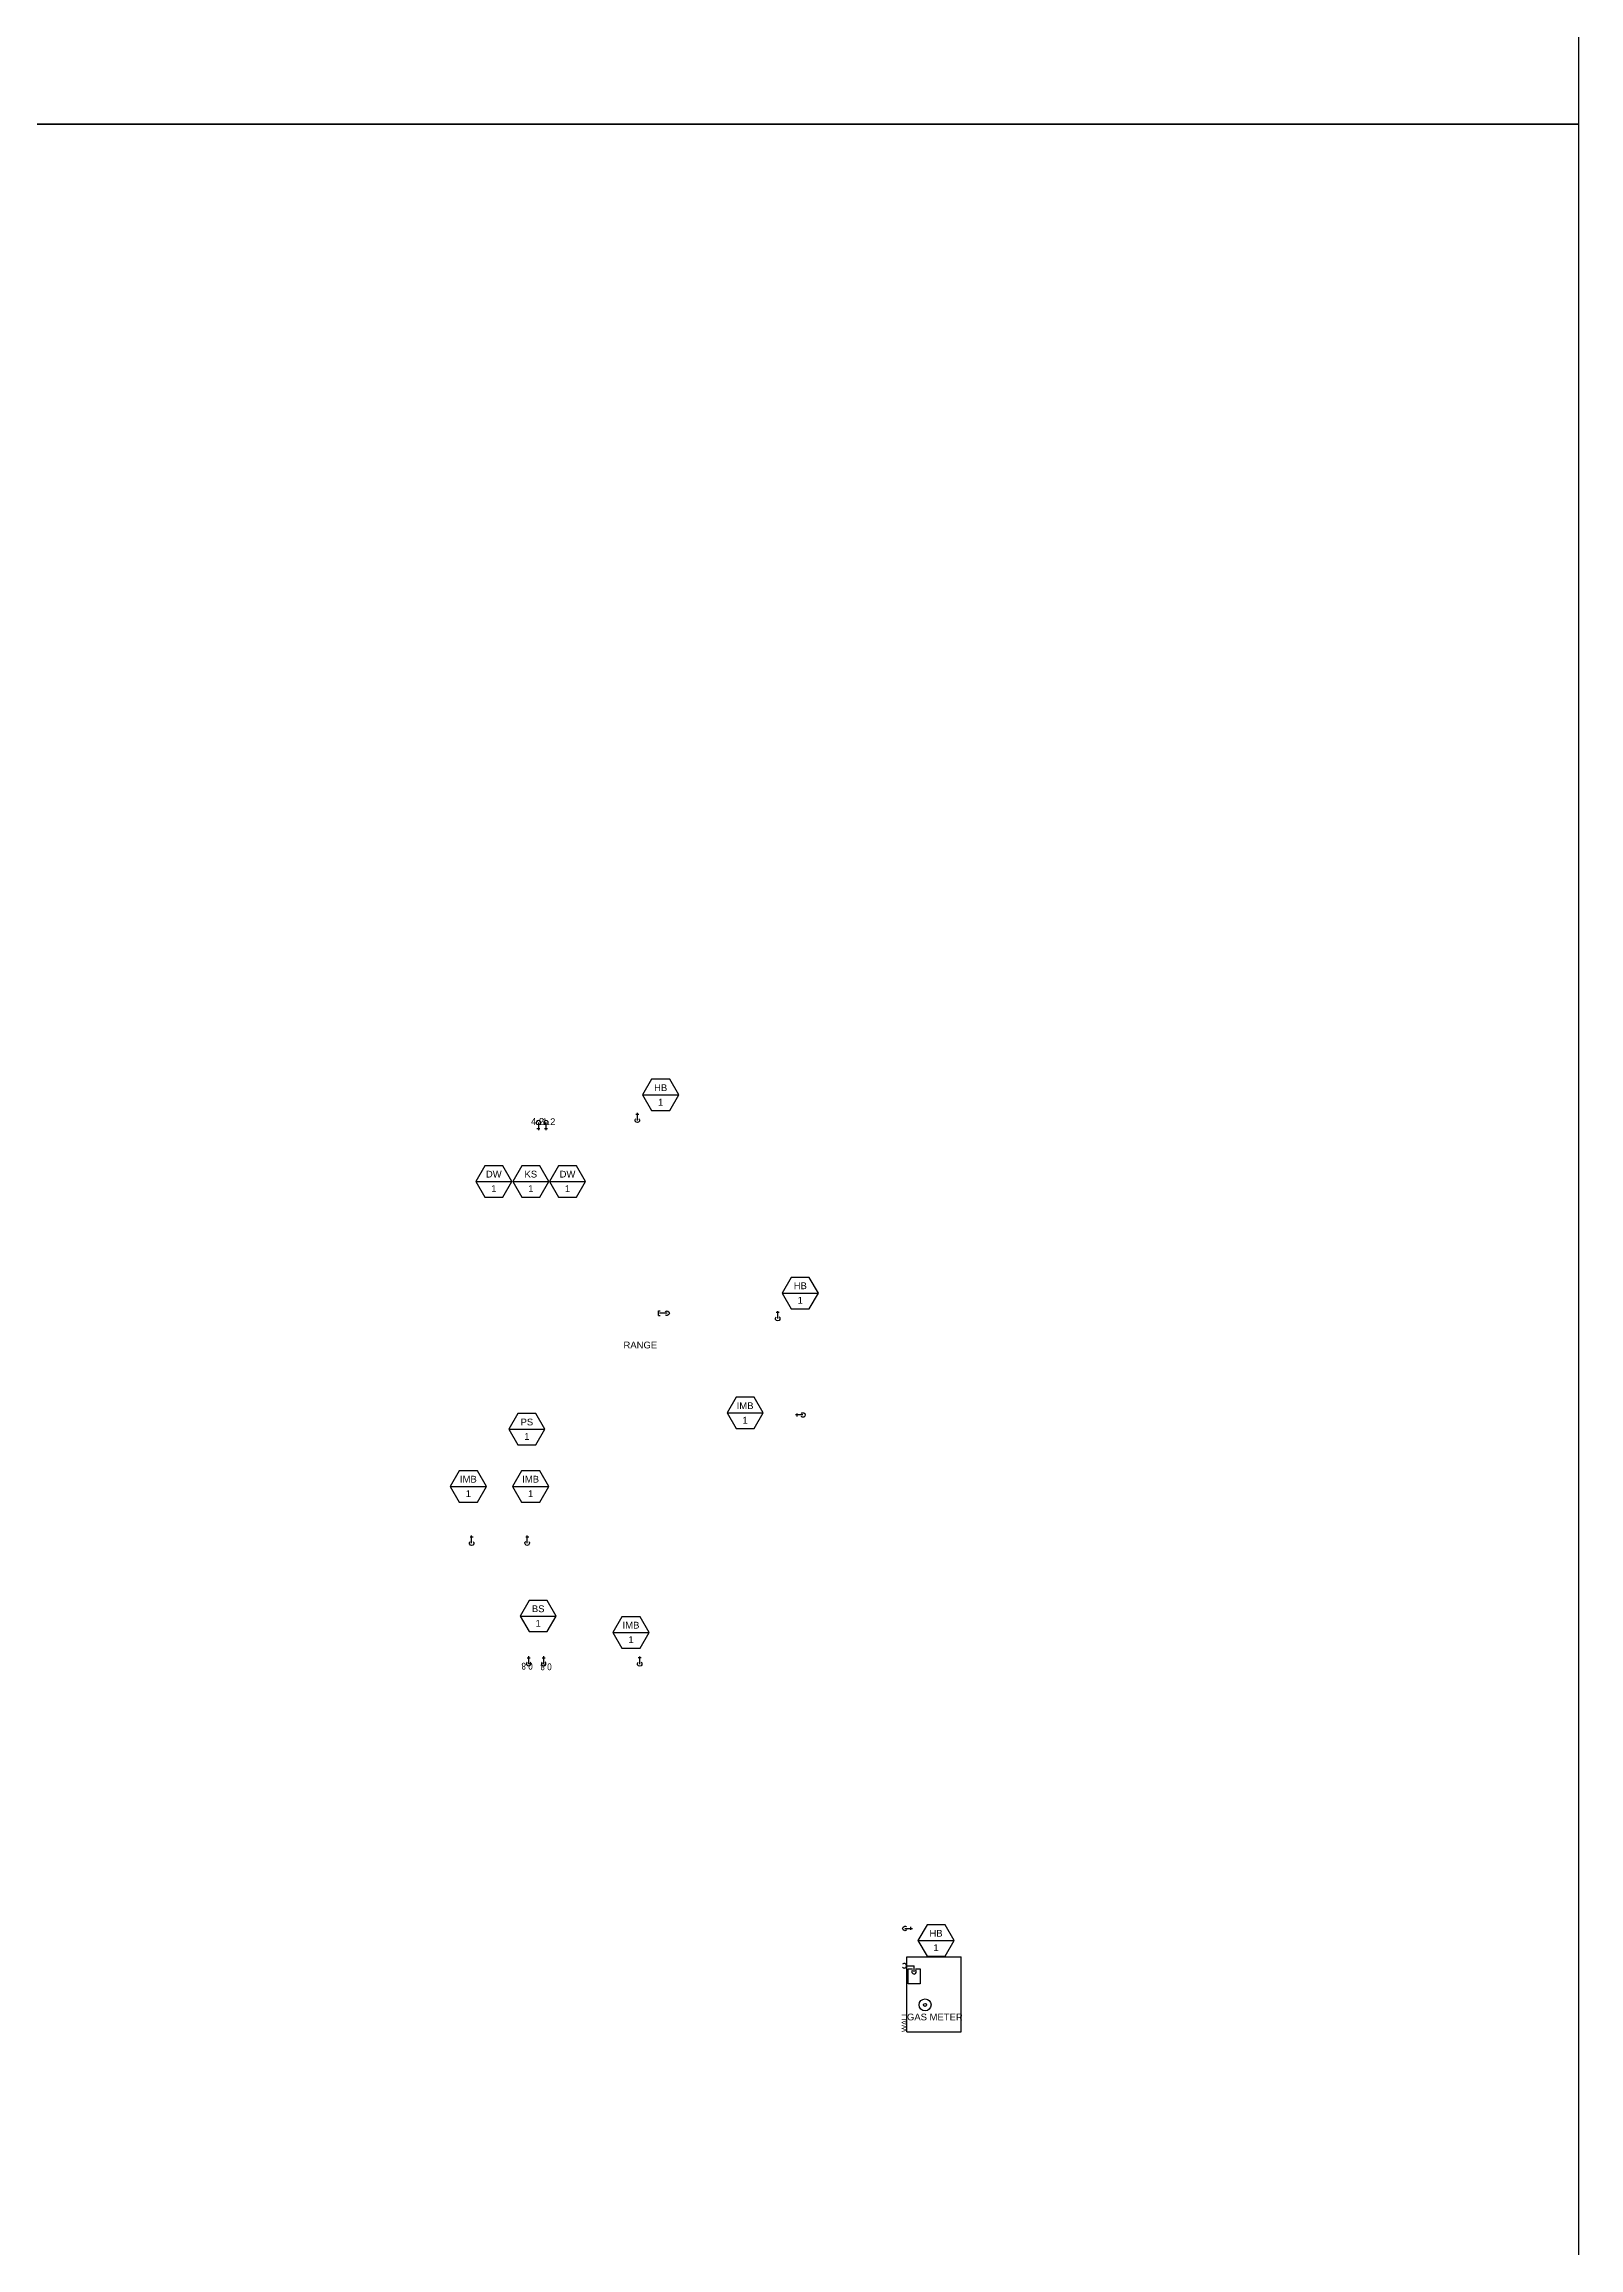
# Model space of a CAD drawing. Extents: x -1929 to 2514, y -3133 to 5867.
# Drawn here: x 1494 to 2514, y 856 to 2320 of the extents above; entities that cross this region are included whole.
import ezdxf
from ezdxf.enums import TextEntityAlignment as Align

# ---------------------------------------------------------------- set-up
doc = ezdxf.new("R2010")
doc.units = 0
doc.header["$LTSCALE"] = 24
doc.header["$MEASUREMENT"] = 0
doc.layers.get('0').update_dxf_attribs({"color": 8})
doc.layers.add('cloud_cw', color=190, linetype='Continuous', plot=False)
doc.layers.add('GEC_NO PLOT', color=7, linetype='Continuous', plot=False)
for name, color, linetype in [('GEC_BKGD', 8, 'Continuous'), ('PLUM-4TEXT', 2, 'Continuous'), ('PLUM-CW', 3, 'Cold_Water_Flow'), ('PLUM-DIM-CW-TEXT', 2, 'Continuous'), ('PLUM-DIM-GAS-TEXT', 2, 'Continuous'), ('PLUM-GAS_LP', 151, 'Gas_LP'), ('PLUM-HW', 2, 'Hot_Water_Flow')]:
    doc.layers.add(name, color=color, linetype=linetype)
doc.layers.get('0').freeze()
doc.styles.add('A2', font='arial.ttf', dxfattribs={"height": 4.5})
doc.styles.add('ARC-TEXT', font='arial.ttf', dxfattribs={"width": 0.86, "height": 4.5})
doc.styles.get("Standard").update_dxf_attribs({"font": 'arial.ttf'})
doc.linetypes.add('Cold_Water_Flow', pattern='A,0.875,-0.125,0,-0.125,0.875,-0.125,["CW",Standard,S=0.1,R=0,X=-0.12585,Y=-0.05],-0.1,0.875,[1,GEC_FlowArrow.shx,S=0.0625,R=0,X=0,Y=0],0.5', length=3.6)
doc.linetypes.add('Gas_LP', pattern='A,3.2,-0.25,["G",Standard,S=0.1,R=0,X=-0.12585,Y=-0.05],-0.065', length=3.515)
doc.linetypes.add('Hot_Water_Flow', pattern='A,0.8125,-0.125,0,-0.125,0,-0.125,0.875,-0.125,["HW",Standard,S=0.1,R=0,X=-0.12585,Y=-0.05],-0.1,0.875,[1,GEC_FlowArrow.shx,S=0.0625,R=0,X=0,Y=0],0.5', length=3.6625)

# ---------------------------------------------------------------- blocks, each defined once
blk = doc.blocks.new('Tag-Equipment')
at = {"color": 0}
blk.add_line((-12, 0), (12, 0), dxfattribs=at)
blk.add_lwpolyline([(-12, 0), (-6, -10.4), (6, -10.4), (12, 0), (6, 10.4), (-6, 10.4)], close=True, dxfattribs=at)
at = {"color": 0, "style": 'A2'}
for tag, p in [('TAG', (0, 4.8)), ('#', (0, -4.8))]:
    blk.add_attdef(tag, text='', height=4.5, dxfattribs=at).set_placement(p, align=Align.MIDDLE_CENTER)
blk = doc.blocks.new('*U77')
at = {"linetype": 'Continuous'}
blk.add_arc((0, 0), 1.5, 131.8103, 48.1897, dxfattribs=at)
blk = doc.blocks.new('*U32')
for p in [(44, 0.2), (40, -4.7)]:
    blk.add_line(p, (44, -4.7))
blk.add_lwpolyline([(42, -5.7), (42, -8.7), (32, -8.7), (32, -0.7), (42, -0.7), (42, -3.7)])
blk.add_arc((40, -4.7), 1.5, 41.8103, 318.1897)
at = {"layer": 'GEC_NO PLOT'}
for p, q in [((0, 0), (0, -36)), ((0, 0), (29, 0)), ((29, 0), (50, 0)), ((50, 0), (50, -36)), ((0, -36), (50, -36))]:
    blk.add_line(p, q, dxfattribs=at)
for radius in [4, 1]:
    blk.add_circle((18, -12), radius, dxfattribs=at)
blk.add_blockref('*U77', (44, 1.8))
at = {"layer": 'GEC_NO PLOT', "style": 'A2'}
blk.add_text('WALL', height=3.5, dxfattribs=at).set_placement((0, 0))
blk = doc.blocks.new('*U66')
at = {"linetype": 'Continuous'}
for p, q in [((-1, 4), (1, 4)), ((0, 0), (0, 5))]:
    blk.add_line(p, q, dxfattribs=at)
blk = doc.blocks.new('*U70')
at = {"linetype": 'Continuous'}
blk.add_arc((0, 0), 1.5, 41.8103, 318.1897, dxfattribs=at)
blk = doc.blocks.new('*U71')
at = {"linetype": 'Continuous'}
for p, q in [((0, 0), (5, 0)), ((4, 1), (4, -1))]:
    blk.add_line(p, q, dxfattribs=at)
blk = doc.blocks.new('*U28')
at = {"linetype": 'Continuous'}
blk.add_arc((0, 0), 1.5, 41.8103, 318.1897, dxfattribs=at)
blk = doc.blocks.new('*U21')
at = {"linetype": 'Continuous'}
for p, q in [((0, 0), (5, 0)), ((5.7, 1.5), (4.7, 1.5)), ((5.7, -1.5), (5.7, 1.5)), ((5.7, -1.5), (4.7, -1.5))]:
    blk.add_line(p, q, dxfattribs=at)

msp = doc.modelspace()

# ---------------------------------------------------------------- linework, layer by layer
at = {"layer": 'GEC_BKGD', "color": 4}
for points in [[(714.1, 4066.8), (714.1, 2266.8), (2514.1, 2266.8), (2514.1, 4066.8), (474.1, 4066.8), (474.1, 2266.8), (714.1, 2266.8)], [(714.1, 2266.8), (714.1, 466.8), (2514.1, 466.8), (2514.1, 2266.8), (474.1, 2266.8), (474.1, 466.8), (714.1, 466.8)]]:
    msp.add_lwpolyline(points, dxfattribs=at)

# ---------------------------------------------------------------- block references
at = {"layer": 'PLUM-4TEXT'}
for p, values in [((1793, 1564.3), {'TAG': 'DW', '#': '1'}), ((1817.6, 1564.3), {'TAG': 'KS', '#': '1'}), ((1842, 1564.3), {'TAG': 'DW', '#': '1'}), ((1815, 1399.6), {'TAG': 'PS', '#': '1'}), ((1822.5, 1275.5), {'TAG': 'BS', '#': '1'})]:
    msp.add_blockref('Tag-Equipment', p, dxfattribs=at).add_auto_attribs(values)
at = {"layer": 'PLUM-CW'}
for name, p, rotation in [('*U70', (1827.7, 1603.3), 270), ('*U71', (1827.7, 1603.3), 270), ('*U70', (1816.2, 1243.8), 89.99999999999999), ('*U71', (1816.2, 1243.8), 89.99999999999999)]:
    msp.add_blockref(name, p, dxfattribs=dict(at, rotation=rotation))
at = {"layer": 'PLUM-CW', "xscale": -1}
for name, p in [('*U77', (1888.4, 1604.8)), ('*U66', (1888.4, 1604.8)), ('*U77', (1981.7, 1473.1)), ('*U66', (1981.7, 1473.1)), ('*U77', (1778.3, 1323.9)), ('*U66', (1778.3, 1323.9)), ('*U77', (1815.2, 1323.9)), ('*U66', (1815.2, 1323.9)), ('*U66', (1890, 1243.6)), ('*U77', (1890, 1243.6))]:
    msp.add_blockref(name, p, dxfattribs=at)
for name, p, rotation in [('*U66', (1998.4, 1409.1), 90), ('*U77', (1998.4, 1409.1), 90), ('*U77', (2066.2, 1067.9), 270), ('*U66', (2066.2, 1067.9), 270)]:
    msp.add_blockref(name, p, dxfattribs=dict(at, rotation=rotation))
at = {"layer": 'PLUM-DIM-CW-TEXT'}
for p, values in [((1903.9, 1621.7), {'TAG': 'HB', '#': '1'}), ((1996.7, 1490.1), {'TAG': 'HB', '#': '1'}), ((1960, 1410.4), {'TAG': 'IMB', '#': '1'}), ((1776.1, 1361.6), {'TAG': 'IMB', '#': '1'}), ((1817.5, 1361.6), {'TAG': 'IMB', '#': '1'}), ((1884.2, 1264.6), {'TAG': 'IMB', '#': '1'}), ((2086.9, 1059.9), {'TAG': 'HB', '#': '1'})]:
    msp.add_blockref('Tag-Equipment', p, dxfattribs=at).add_auto_attribs(values)
at = {"layer": 'PLUM-GAS_LP', "xscale": -1}
for name in ['*U21', '*U28']:
    msp.add_blockref(name, (1908.2, 1476.7), dxfattribs=at)
at = {"layer": 'PLUM-GAS_LP', "rotation": 90}
msp.add_blockref('*U32', (2067.6, 999.1), dxfattribs=at)
at = {"layer": 'PLUM-HW'}
for name, p, rotation in [('*U70', (1822.7, 1603.3), 270), ('*U71', (1822.7, 1603.3), 270), ('*U70', (1826.2, 1243.8), 89.99999999999999), ('*U71', (1826.2, 1243.8), 89.99999999999999)]:
    msp.add_blockref(name, p, dxfattribs=dict(at, rotation=rotation))

# ---------------------------------------------------------------- texts
at = {"layer": 'cloud_cw', "color": 2, "width": 1.00018}
msp.add_text('4.2', height=4.5, dxfattribs=at).set_placement((1817.7, 1601.8))
at = {"layer": 'cloud_cw', "color": 3, "width": 1.00018}
msp.add_text('1.2', height=4.5, dxfattribs=at).set_placement((1825.2, 1601.7))
at = {"layer": 'cloud_cw', "color": 3, "insert": (1818.9, 1239.9), "char_height": 4.5, "attachment_point": 1, "rotation": 180, "style": 'ARC-TEXT'}
msp.add_mtext_dynamic_manual_height_columns('0.8', width=10.509, gutter_width=22.5, heights=[0], dxfattribs=at)
at = {"layer": 'cloud_cw', "color": 2, "insert": (1831.5, 1239.5), "char_height": 4.5, "attachment_point": 1, "rotation": 180, "style": 'ARC-TEXT'}
msp.add_mtext_dynamic_manual_height_columns('0.8', width=10.509, gutter_width=22.5, heights=[0], dxfattribs=at)
at = {"layer": 'PLUM-DIM-GAS-TEXT', "char_height": 4.5, "width": 52.472, "attachment_point": 1, "style": 'A2'}
for s, insert in [('RANGE', (1879.2, 1457.8)), ('GAS METER', (2067.6, 1011.3))]:
    msp.add_mtext(s, dxfattribs=dict(at, insert=insert))

doc.saveas('drawing.dxf')
